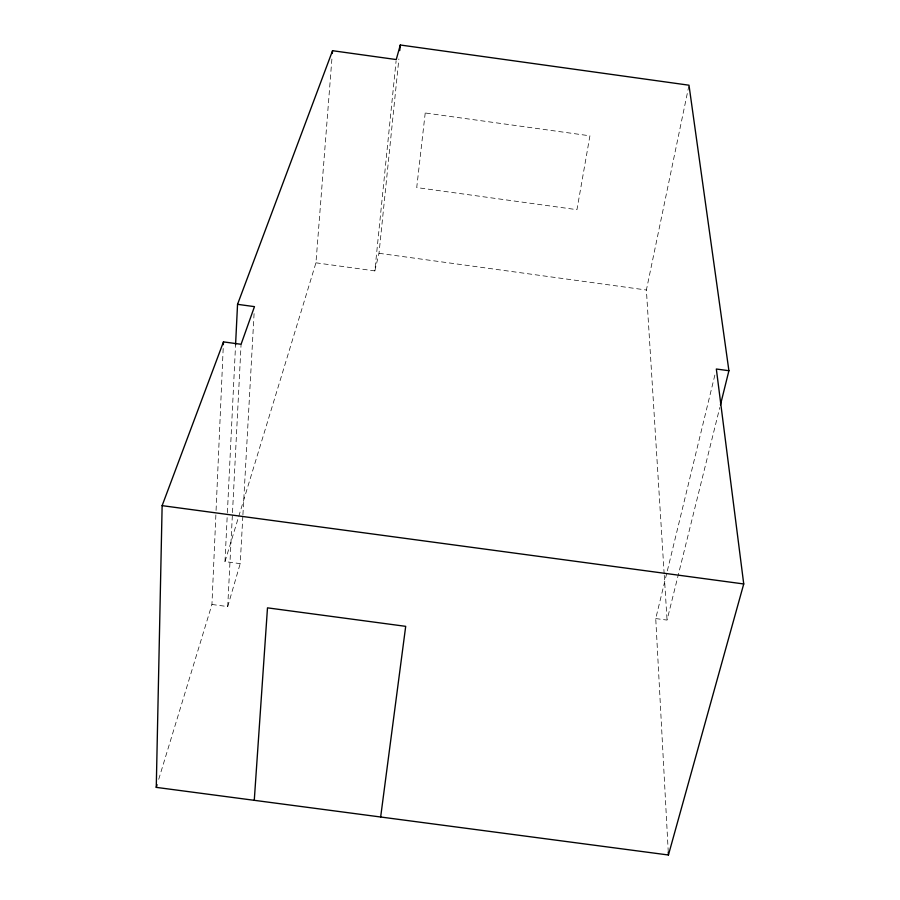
<?xml version="1.0" encoding="UTF-8"?>
<svg xmlns="http://www.w3.org/2000/svg" width="900" height="900" viewBox="0 0 900 900"><rect width="100%" height="100%" fill="white"/><g stroke="black" fill="none" stroke-linecap="round" stroke-linejoin="round"><path stroke-width="0.67" stroke-dasharray="4.5 3.38" d="M158.715 779.31L211.939 604.474L216.011 511.796M216.067 510.39L223.222 347.501M242.843 516.15L240.21 563.648L224.989 561.6L227.306 514.058M227.385 512.663L235.564 344.869M211.939 604.474L227.711 606.577L232.425 514.012M232.493 512.606L241.076 344.284M242.921 514.755L254.081 313.616M224.989 561.6L315.945 262.822L331.999 57.679M315.945 262.822L374.839 270.9L396.101 60.953M374.839 270.9L379.001 253.294L398.869 58.984M664.166 573.941L646.391 290.014L688.714 86.58M668.273 852.199L655.74 618.57L667.001 572.209M667.339 570.847L715.342 373.095M655.74 618.57L667.058 620.089L719.786 407.52M227.711 606.577L240.21 563.648M379.001 253.294L646.391 290.014M664.256 575.336L667.058 620.089M425.216 112.984L416.723 187.571L576.956 209.678L589.916 135.821L425.216 112.984"/><path stroke-width="1.35" d="M720.461 404.798L728.91 370.721L716.332 369.011L743.738 583.965L668.43 855L156.263 787.376L162.135 505.642L223.47 341.887L241.076 344.284L254.464 306.641L237.544 304.324L235.564 344.869M223.346 344.7L223.47 341.887M254.273 800.325L267.491 607.849L405.697 626.344L380.655 817.009M332.325 53.494L332.55 50.704L396.248 59.557L400.298 45L688.995 85.207L728.91 370.721M399.724 50.591L400.298 45M156.263 787.376L157.084 784.688M237.544 304.324L332.55 50.704M162.135 505.642L743.738 583.965M668.273 852.199L668.43 855"/></g></svg>
